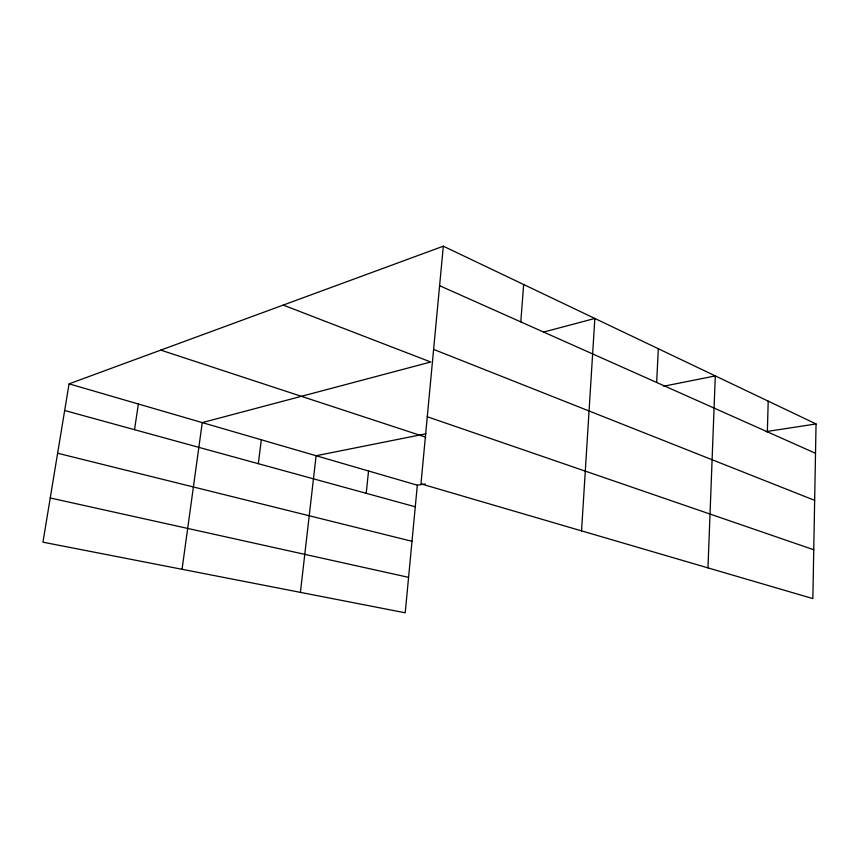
<?xml version="1.0" encoding="UTF-8"?>
<svg xmlns="http://www.w3.org/2000/svg" width="859" height="859" viewBox="0 0 859 859"><rect width="100%" height="100%" fill="white"/><g stroke="black" fill="none" stroke-linecap="round" stroke-linejoin="round"><path stroke-width="1.29" d="M816.05 423.949L812.861 598.594L420.964 483.853L443.319 246.2L816.05 423.949L766.11 431.615M767.355 431.819L768.204 401.132M707.966 567.885L715.3 375.909L663.739 386.217M656.652 382.459L658.327 348.733M581.543 530.873L594.847 318.464L543.811 332.003M520.779 321.889L523.668 284.522M425.226 483.971L417.324 485.185L405.223 612.8L42.95 542.179L69.074 383.844L443.319 246.2M366.213 493.313L368.543 470.99M300.414 592.366L316.112 455.732L425.935 433.774M258.323 463.688L261.329 439.797M182.054 569.292L202.262 422.607L430.724 362.004L283.223 305.085M134.509 429.693L138.385 404.009M50.241 497.984L408.583 577.345M57.628 453.23L411.998 541.299M64.672 410.505L415.273 506.789M69.074 383.844L417.324 485.185M160.762 350.118L425.613 437.134M427.277 416.744L813.752 549.749M433.612 349.398L814.654 500.357M439.604 285.693L815.513 453.294"/></g></svg>
